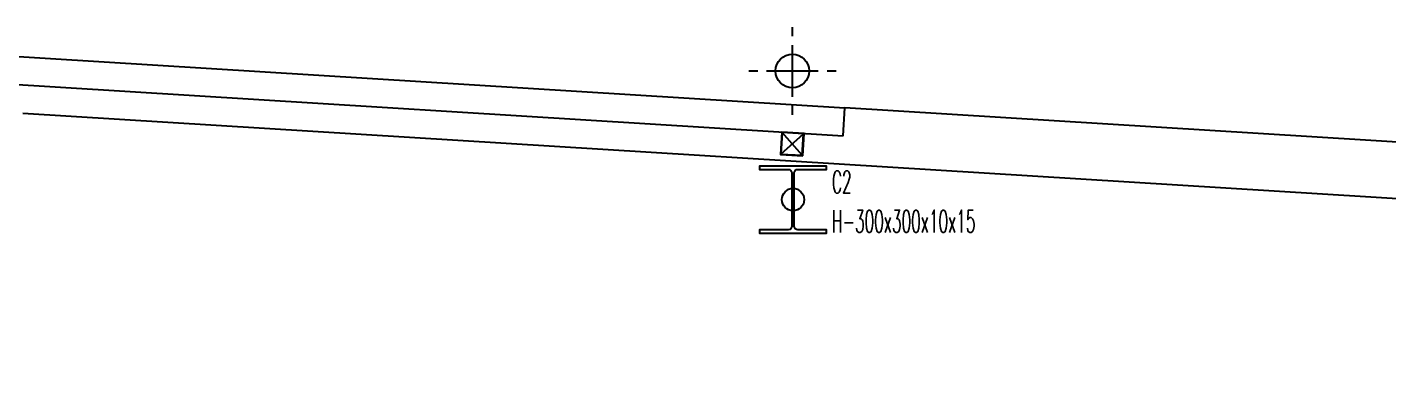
# Model space of a CAD drawing. Header units: millimetres. Extents: x 10462777 to 22643323, y 453826 to 1389191.
# Drawn here: x 11492955 to 11499028, y 617921 to 619457 of the extents above; entities that cross this region are included whole.
import ezdxf
from ezdxf.enums import TextEntityAlignment as Align

# ---------------------------------------------------------------- set-up
doc = ezdxf.new("R2010")
doc.units = ezdxf.units.MM
doc.header["$LTSCALE"] = 200
doc.header["$MEASUREMENT"] = 0
for name, color, linetype in [('COL', 2, 'CONTINUOUS'), ('EL', 9, 'CONTINUOUS'), ('HATCH', 8, 'CONTINUOUS'), ('panel', 4, 'CONTINUOUS'), ('PIPE', 4, 'CONTINUOUS')]:
    doc.layers.add(name, color=color, linetype=linetype)
doc.layers.add('No_Print', color=153, linetype='CONTINUOUS', plot=False)
doc.styles.add('HYwulM', font='txt.shx ', dxfattribs={"bigfont": ' whgtxt.shx'})

msp = doc.modelspace()

# ---------------------------------------------------------------- linework, layer by layer
at = {"layer": 'COL', "color": 253}
msp.add_lwpolyline([(11496368.2949, 618569.40284, -0.4142135624), (11496352.2949, 618553.40284), (11496223.2949, 618553.40284), (11496223.2949, 618538.40284), (11496523.2949, 618538.40284), (11496523.2949, 618553.40284), (11496394.2949, 618553.40284, -0.4142135624), (11496378.2949, 618569.40284), (11496378.2949, 618807.40284, -0.4142135624), (11496394.2949, 618823.40284), (11496523.2949, 618823.40284), (11496523.2949, 618838.40284), (11496223.2949, 618838.40284), (11496223.2949, 618823.40284), (11496352.2949, 618823.40284, -0.4142135624), (11496368.2949, 618807.40284)], format="xyb", close=True, dxfattribs=at)
at = {"layer": 'EL', "color": 253, "ltscale": 10}
for p, q in [((11492935.7949, 619074.55533), (11511525.7949, 617920.91724)), ((11511227.16601, 618189.93015), (11496605.29381, 619097.31846))]:
    msp.add_line(p, q, dxfattribs=at)
at = {"layer": 'HATCH', "color": 253}
for p, q in [((11496370.51756, 619417.1765), (11496370.51756, 619457.1765)), ((11496370.51756, 619147.1765), (11496370.51756, 619377.1765)), ((11496175.51756, 619262.1765), (11496215.51756, 619262.1765)), ((11496255.51756, 619262.1765), (11496485.51756, 619262.1765)), ((11496525.51756, 619262.1765), (11496565.51756, 619262.1765)), ((11496370.51756, 619067.1765), (11496370.51756, 619107.1765))]:
    msp.add_line(p, q, dxfattribs=at)
msp.add_ellipse((11496370.51756, 619262.1765), major_axis=(-53.03301, 53.03301), ratio=1, start_param=-0.7853981634, end_param=5.4977871438, dxfattribs=at)
at = {"layer": 'No_Print', "color": 253}
msp.add_circle((11496373.2949, 618688.40284), 50, dxfattribs=at)
at = {"layer": 'panel', "color": 253}
for p, q in [((11492818.53712, 619332.31291), (11496605.29381, 619097.31846)), ((11492810.7949, 619207.5529), (11496597.55159, 618972.55846)), ((11496597.55159, 618972.55846), (11496605.29381, 619097.31846))]:
    msp.add_line(p, q, dxfattribs=at)
at = {"layer": 'PIPE', "color": 253}
for p, q in [((11496414.85199, 618886.00829), (11496325.54402, 618987.13399)), ((11496319.63516, 618891.91715), (11496420.76086, 618981.22512))]:
    msp.add_line(p, q, dxfattribs=at)
for points in [[(11496417.00512, 618883.57025), (11496423.1989, 618983.37825), (11496323.3909, 618989.57203), (11496317.19712, 618889.76403)], [(11496414.85199, 618886.00829), (11496420.76086, 618981.22512), (11496325.54402, 618987.13399), (11496319.63516, 618891.91715)]]:
    msp.add_lwpolyline(points, close=True, dxfattribs=at)

# ---------------------------------------------------------------- texts
at = {"layer": 'No_Print', "color": 253, "style": 'HYwulM', "width": 0.5}
for s, p in [('C2', (11496547.12968, 618767.51213)), ('H-300x300x10x15', (11496547.12968, 618591.50201))]:
    msp.add_text(s, height=100, dxfattribs=at).set_placement(p, align=Align.MIDDLE_LEFT)

doc.saveas('drawing.dxf')
